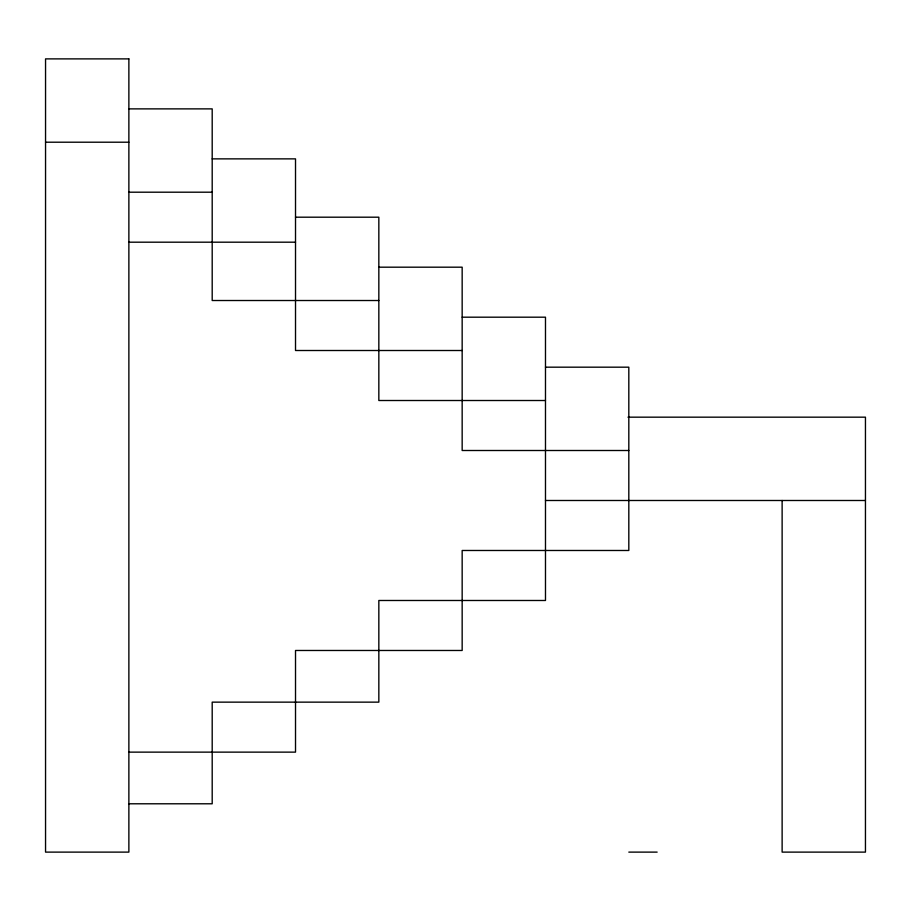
<?xml version="1.0" encoding="UTF-8"?>
<svg xmlns="http://www.w3.org/2000/svg" width="911" height="911" viewBox="0 0 911 911"><rect width="100%" height="100%" fill="white"/><g stroke="black" fill="none" stroke-linecap="round" stroke-linejoin="round"><path stroke-width="1.37" d="M128.872 108.876L212.195 108.876L212.195 300.516L378.839 300.516M45.55 142.207L128.872 142.207M212.195 158.867L295.517 158.867L295.517 350.507L462.162 350.507M128.872 192.198L212.195 192.198M295.517 217.194L378.839 217.194L378.839 400.51L545.484 400.51M128.872 242.189L295.517 242.189M378.839 267.185L462.162 267.185L462.162 450.501L628.818 450.501M462.162 317.187L545.484 317.187L545.484 600.486L378.839 600.486L378.839 702.142L212.195 702.142L212.195 803.787L128.872 803.787M545.484 367.179L628.818 367.179L628.818 550.483L462.162 550.483L462.162 650.477L295.517 650.477L295.517 752.133L128.872 752.133M627.964 417.17L865.45 417.17L865.45 852.115L782.128 852.115L782.128 500.492M545.484 500.492L865.45 500.492M628.818 852.115L657.138 852.115M128.872 58.885L45.55 58.885L45.55 852.115L128.872 852.115L128.872 58.885"/></g></svg>
